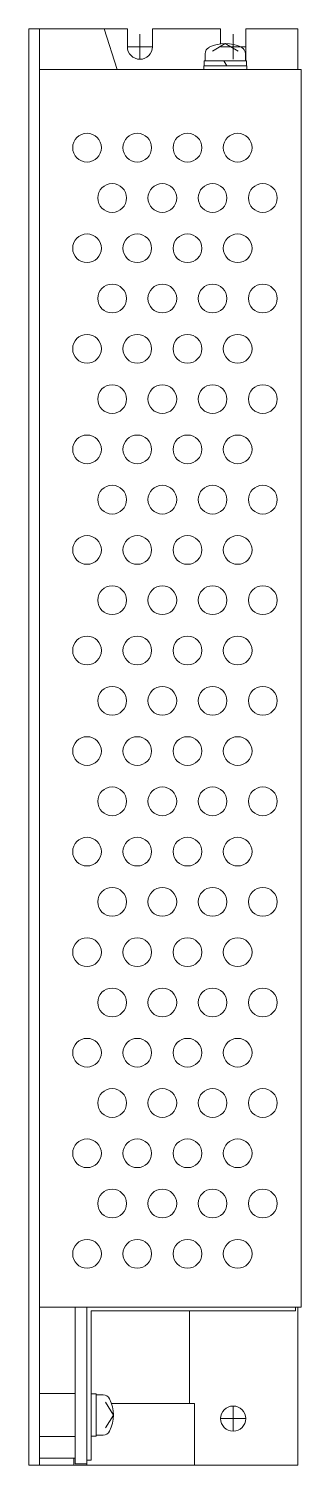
# Model space of a CAD drawing. Header units: millimetres. Extents: x 28 to 66, y 0 to 200.
import ezdxf

# ---------------------------------------------------------------- set-up
doc = ezdxf.new("R2010")
doc.units = ezdxf.units.MM

# ---------------------------------------------------------------- blocks, each defined once
blk = doc.blocks.new('*U1907')
at = {"color": 140, "lineweight": 5}
for p, q in [((-6.5, 6), (-20.25, 6)), ((-20.25, 6), (-20.25, -194)), ((-18.75, 6), (-18.75, -194)), ((-7.91, 0.35), (-9.75, 6)), ((-6.5, 6), (-6.5, 3.5)), ((-3, 3.5), (-3, 6)), ((-3, 6), (6.5, 6)), ((6.5, 6), (6.5, 3.91)), ((10, 1.55), (10, 6)), ((10, 6), (17.25, 6)), ((17.25, 6), (17.25, 0.35)), ((-4.75, 1.75), (-4.75, 5.25)), ((8.25, 1.75), (8.25, 5.25)), ((-3, 3.5), (-6.5, 3.5)), ((4.35, 2.52), (4.35, 1.55)), ((7.15, 3.95), (5.35, 2.87)), ((10, 3.5), (6.5, 3.5)), ((7.15, 3.95), (8.95, 2.87)), ((9.95, 2.52), (9.95, 1.55)), ((-18.75, 0.35), (17.75, 0.35)), ((4.15, 0.85), (10.15, 0.85)), ((4.15, 0.85), (4.15, 0.35)), ((4.2, 1.55), (10.1, 1.55)), ((4.2, 1.55), (4.2, 0.85)), ((9.95, 1.55), (4.35, 1.55)), ((6.95, 1.55), (7.35, 0.85)), ((10.1, 0.85), (10.1, 1.55)), ((10.15, 0.35), (10.15, 0.85)), ((17.75, 0.35), (17.75, -172)), ((17.75, -172), (-18.75, -172)), ((-13.75, -193.8), (-13.75, -172)), ((-12.15, -193.8), (-12.15, -172)), ((16.95, -172.48), (16.95, -172)), ((17.25, -172), (17.25, -194)), ((16.95, -172.48), (-11.55, -172.48)), ((-11.55, -172.48), (-11.55, -193.3)), ((2.15, -185.4), (2.15, -172.48)), ((-13.75, -184), (-18.75, -184)), ((-10.85, -184.05), (-11.55, -184.05)), ((-10.85, -184.05), (-10.85, -189.95)), ((-9.88, -184.2), (-10.85, -184.2)), ((-8.45, -187), (-9.53, -185.2)), ((2.85, -185.4), (-8.71, -185.4)), ((2.85, -194), (2.85, -185.4)), ((8.25, -185.75), (8.25, -189.25)), ((-8.45, -187), (-9.53, -188.8)), ((10, -187.5), (6.5, -187.5)), ((-18.75, -190), (-13.75, -190)), ((-11.55, -189.95), (-10.85, -189.95)), ((-9.88, -189.8), (-10.85, -189.8)), ((-12.15, -194), (-20.25, -194)), ((-18.75, -193), (-13.75, -193)), ((-13.95, -193), (-13.95, -194)), ((-13.75, -193.8), (-12.15, -193.8)), ((-11.55, -193.3), (-12.15, -193.3)), ((-12.15, -194), (-12.15, -193.8)), ((-12.15, -194), (2.85, -194)), ((17.25, -194), (2.85, -194))]:
    blk.add_line(p, q, dxfattribs=at)
for centre, radius in [((-12.12, -10.56), 2), ((-5.12, -10.56), 2), ((1.88, -10.56), 2), ((8.88, -10.56), 2), ((-8.62, -17.56), 2), ((-1.62, -17.56), 2), ((5.38, -17.56), 2), ((12.38, -17.56), 2), ((-12.12, -24.56), 2), ((-5.12, -24.56), 2), ((1.88, -24.56), 2), ((8.88, -24.56), 2), ((-8.62, -31.56), 2), ((-1.62, -31.56), 2), ((5.38, -31.56), 2), ((12.38, -31.56), 2), ((-12.12, -38.56), 2), ((-5.12, -38.56), 2), ((1.88, -38.56), 2), ((8.88, -38.56), 2), ((-8.62, -45.56), 2), ((-1.62, -45.56), 2), ((5.38, -45.56), 2), ((12.38, -45.56), 2), ((-12.12, -52.56), 2), ((-5.12, -52.56), 2), ((1.88, -52.56), 2), ((8.88, -52.56), 2), ((-8.62, -59.56), 2), ((-1.62, -59.56), 2), ((5.38, -59.56), 2), ((12.38, -59.56), 2), ((-12.12, -66.56), 2), ((-5.12, -66.56), 2), ((1.88, -66.56), 2), ((8.88, -66.56), 2), ((-8.62, -73.56), 2), ((-1.62, -73.56), 2), ((5.38, -73.56), 2), ((12.38, -73.56), 2), ((-12.12, -80.56), 2), ((-5.12, -80.56), 2), ((1.88, -80.56), 2), ((8.88, -80.56), 2), ((-8.62, -87.56), 2), ((-1.62, -87.56), 2), ((5.38, -87.56), 2), ((12.38, -87.56), 2), ((-12.12, -94.56), 2), ((-5.12, -94.56), 2), ((1.88, -94.56), 2), ((8.88, -94.56), 2), ((-8.62, -101.56), 2), ((-1.62, -101.56), 2), ((5.38, -101.56), 2), ((12.38, -101.56), 2), ((-12.12, -108.56), 2), ((-5.12, -108.56), 2), ((1.88, -108.56), 2), ((8.88, -108.56), 2), ((-8.62, -115.56), 2), ((-1.62, -115.56), 2), ((5.38, -115.56), 2), ((12.38, -115.56), 2), ((-12.12, -122.56), 2), ((-5.12, -122.56), 2), ((1.88, -122.56), 2), ((8.88, -122.56), 2), ((-8.62, -129.56), 2), ((-1.62, -129.56), 2), ((5.38, -129.56), 2), ((12.38, -129.56), 2), ((-12.12, -136.56), 2), ((-5.12, -136.56), 2), ((1.88, -136.56), 2), ((8.88, -136.56), 2), ((-8.62, -143.56), 2), ((-1.62, -143.56), 2), ((5.38, -143.56), 2), ((12.38, -143.56), 2), ((-12.12, -150.56), 2), ((-5.12, -150.56), 2), ((1.88, -150.56), 2), ((8.88, -150.56), 2), ((-8.62, -157.56), 2), ((-1.62, -157.56), 2), ((5.38, -157.56), 2), ((12.38, -157.56), 2), ((-12.12, -164.56), 2), ((-5.12, -164.56), 2), ((1.88, -164.56), 2), ((8.88, -164.56), 2), ((8.25, -187.5), 1.75)]:
    blk.add_circle(centre, radius, dxfattribs=at)
for centre, radius, start, end in [((-4.75, 3.5), 1.75, 180, 0), ((5.35, 2.52), 1, 116.7437, 180), ((7.15, -1.05), 5, 63.2563, 116.7437), ((8.95, 2.52), 1, 0, 63.2563), ((-9.88, -185.2), 1, 26.7437, 90), ((-13.45, -187), 5, 333.2563, 26.7437), ((-9.88, -188.8), 1, 270, 333.2563)]:
    blk.add_arc(centre, radius, start, end, dxfattribs=at)

msp = doc.modelspace()

# ---------------------------------------------------------------- block references
msp.add_blockref('*U1907', (48.5, 194.03))

doc.saveas('drawing.dxf')
